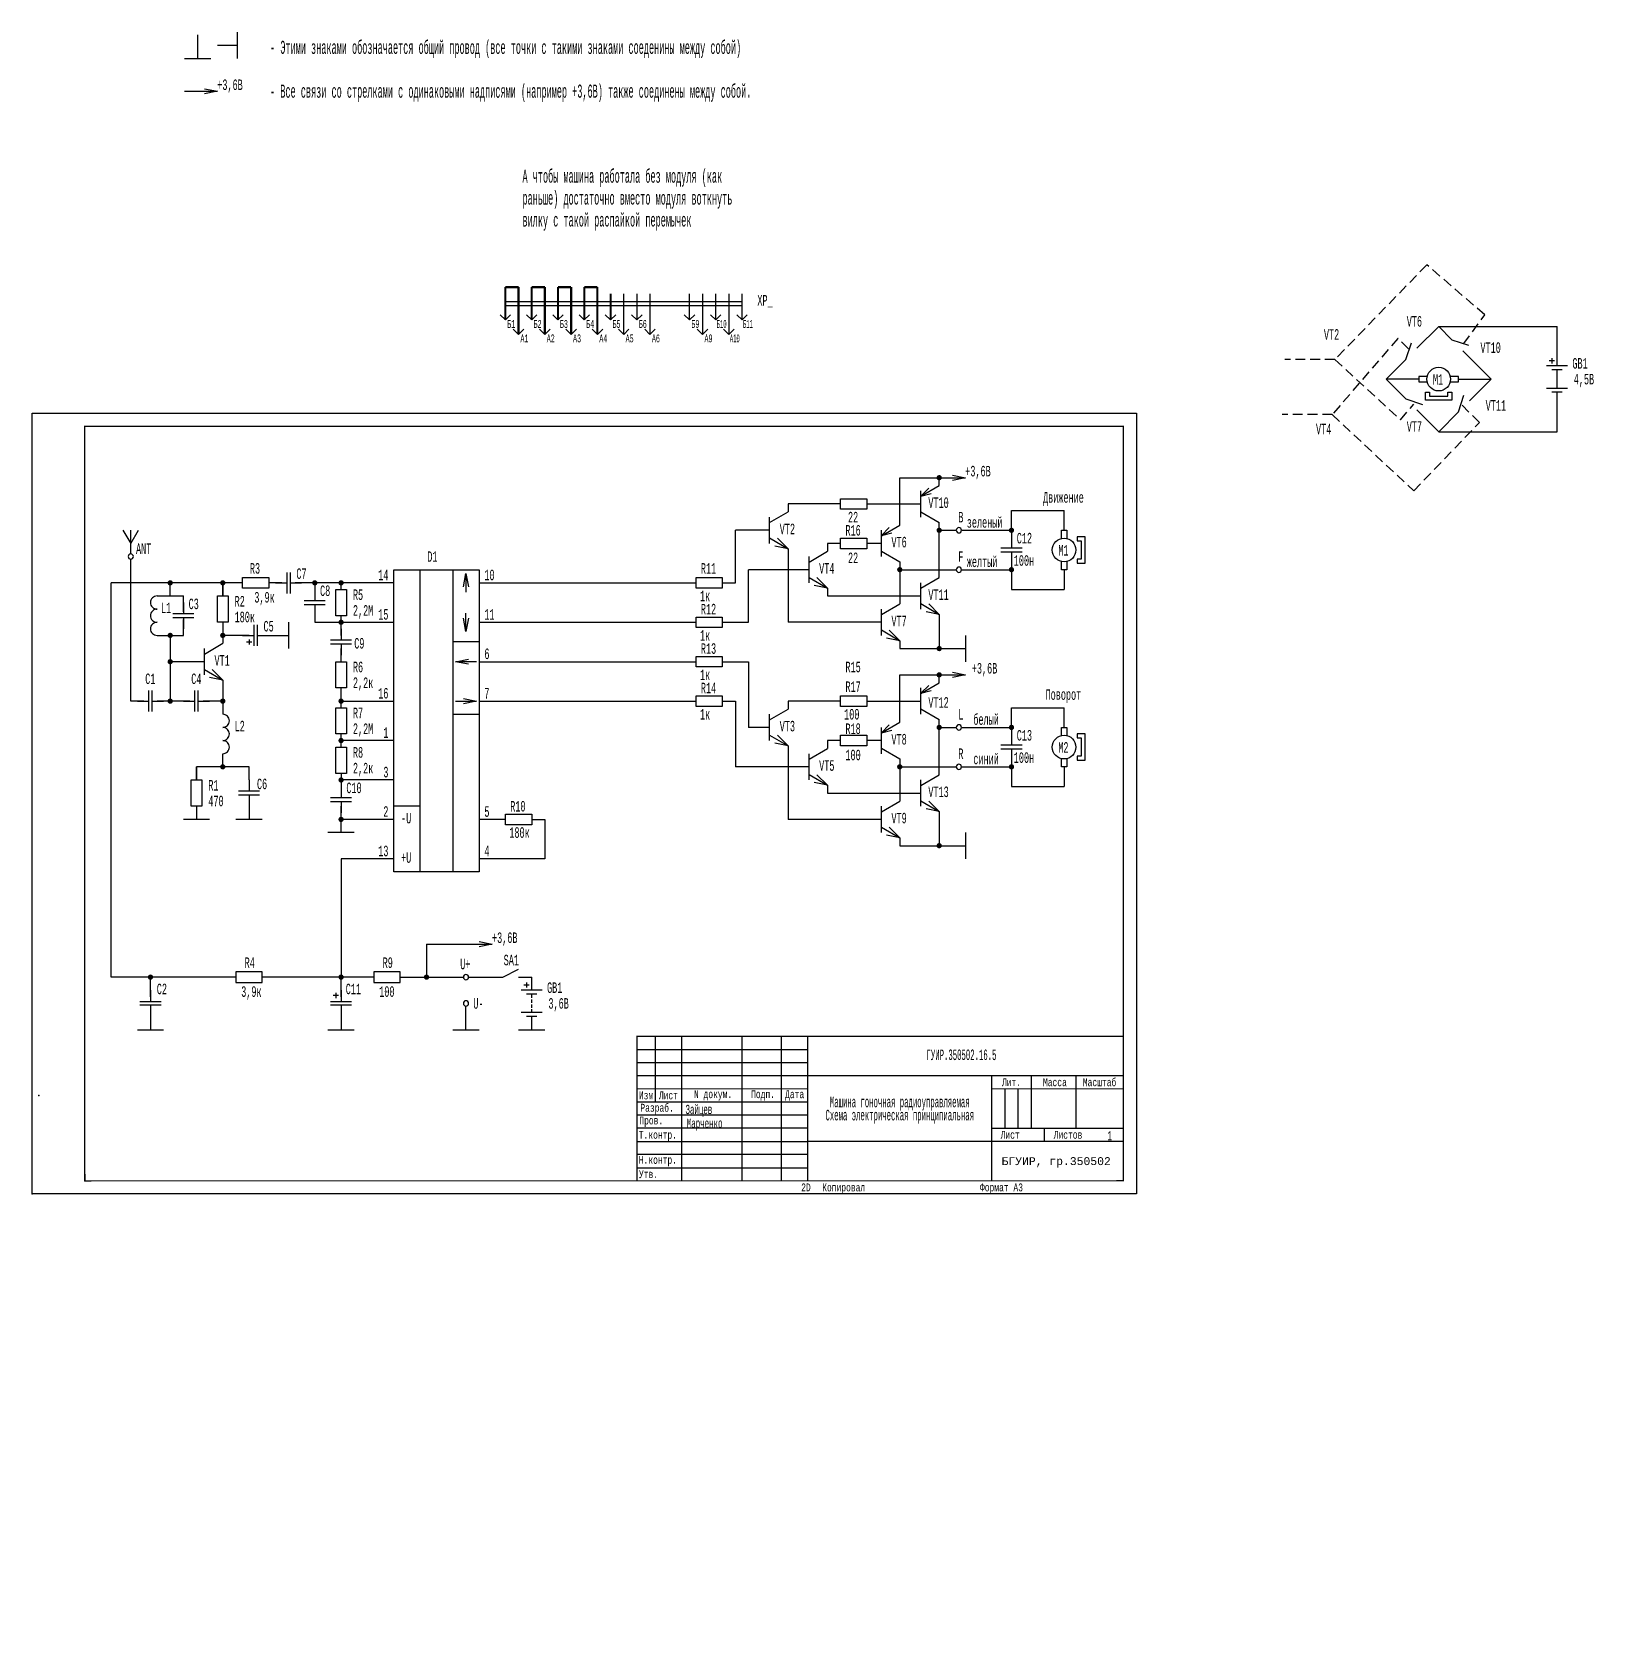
# Model space of a CAD drawing. Extents: x 0 to 4297, y -170 to 591.
# Drawn here: x 0 to 594, y -170 to 442 of the extents above; entities outside this region: 2.
import ezdxf
from ezdxf.enums import TextEntityAlignment as Align

# ---------------------------------------------------------------- set-up
doc = ezdxf.new("R2010")
doc.units = 0
doc.header["$MEASUREMENT"] = 0
doc.linetypes.add('ШТРИХОВАЯ2', pattern=[0.375, 0.25, -0.125])
doc.layers.get('0').update_dxf_attribs({"color": 50, "linetype": 'CONTINUOUS'})
for name, color, linetype in [('00', 2, 'CONTINUOUS'), ('1', 1, 'CONTINUOUS'), ('4', 5, 'CONTINUOUS'), ('7_контакты', 4, 'CONTINUOUS'), ('9', 6, 'CONTINUOUS'), ('91_номиналы', 3, 'CONTINUOUS'), ('PAMKA', 5, 'CONTINUOUS')]:
    doc.layers.add(name, color=color, linetype=linetype)
doc.styles.add('PE3', font='monotxt.shx', dxfattribs={"width": 0.56, "height": 4})
doc.styles.get("Standard").update_dxf_attribs({"font": 'monotxt.shx'})
doc.styles.add('ВОКАД', font='monotxt.shx', dxfattribs={"width": 0.55})

# ---------------------------------------------------------------- blocks, each defined once
blk = doc.blocks.new('-C')
for p, q in [((0, 0), (4.3, 0)), ((4.3, 4), (4.3, -4)), ((5.7, -4), (5.7, 4)), ((5.7, 0), (10, 0))]:
    blk.add_line(p, q)
blk = doc.blocks.new('-r')
for p, q in [((0, 2), (10, 2)), ((0, -2), (0, 2)), ((10, 2), (10, -2)), ((10, -2), (0, -2))]:
    blk.add_line(p, q)
blk = doc.blocks.new('-L')
for points in [[(0, 10, 0.414214), (2.5, 12.5, 0.414214), (0, 15, 1)], [(0, 5, 0.414214), (2.5, 7.5, 0.414214), (0, 10, 1)], [(0, 0, 0.414214), (2.5, 2.5, 0.414214), (0, 5, 1)]]:
    blk.add_lwpolyline(points, format="xyb")
blk = doc.blocks.new('-PLUS-')
for p, q in [((-1, 0), (1, 0)), ((0, 1), (0, -1))]:
    blk.add_line(p, q)
blk = doc.blocks.new('_')
for p, q in [((-5, 1), (0, 0)), ((0, 0), (-5, -1))]:
    blk.add_line(p, q)
blk = doc.blocks.new('-')
blk.add_blockref('_', (0, 0))
blk = doc.blocks.new('strelka')
blk.add_blockref('_', (0, 0))
blk = doc.blocks.new('F25')
at = {"layer": 'PAMKA'}
for p, q in [((0, 0), (-2.5, 0)), ((0, 2.5), (0, 0))]:
    blk.add_line(p, q, dxfattribs=at)
blk = doc.blocks.new('F26')
at = {"layer": 'PAMKA'}
for p, q in [((0, 2.5), (0, 0)), ((0, 0), (2.5, 0))]:
    blk.add_line(p, q, dxfattribs=at)
blk = doc.blocks.new('-A3E1')
at = {"layer": 'PAMKA'}
for p, q in [((0, 0), (0, 297)), ((0, 297), (420, 297)), ((420, 297), (420, 0)), ((230, 55), (295, 55)), ((230, 50), (295, 50)), ((295, 45), (230, 45)), ((370, 40), (370, 25)), ((375, 25), (375, 40)), ((295, 30), (230, 30)), ((295, 25), (230, 25)), ((230, 20), (295, 20)), ((295, 15), (230, 15)), ((230, 10), (295, 10)), ((420, 0), (0, 0))]:
    blk.add_line(p, q, dxfattribs=at)
at = {"layer": 'PAMKA', "const_width": 0.5}
for points in [[(20, 5), (20, 292), (415, 292), (415, 5), (20, 5)], [(230, 5), (230, 60), (415, 60)], [(237, 35), (237, 60)], [(247, 60), (247, 5)], [(270, 5), (270, 60)], [(285, 60), (285, 5)], [(295, 5), (295, 60)], [(295, 45), (415, 45)], [(365, 45), (365, 5)], [(380, 45), (380, 25)], [(397, 25), (397, 45)], [(230, 40), (295, 40)], [(415, 40), (365, 40)], [(295, 35), (230, 35)], [(415, 25), (365, 25)], [(385, 25), (385, 20)], [(295, 20), (415, 20)]]:
    blk.add_lwpolyline(points, dxfattribs=at)
at = {"layer": 'PAMKA'}
for p in [(0, 0), (20, 5)]:
    blk.add_point(p, dxfattribs=at)
for name, p in [('F26', (20, 5)), ('F25', (415, 5))]:
    blk.add_blockref(name, p, dxfattribs=at)
at = {"layer": 'PAMKA', "width": 0.7}
for s, p in [('Лит.', (372.5, 42.5)), ('Изм', (233.5, 37.5)), ('Лист', (242, 37.5)), ('N докум.', (259, 37.5)), ('Подп.', (278, 37.5)), ('Дата', (290, 37.5)), ('Разраб.', (237.69, 32.5)), ('Пров.', (235.48, 27.5)), ('Лист', (372, 22.5)), ('Листов', (394, 22.5)), ('Н.контр.', (238, 12.5)), ('Утв.', (234.43, 7.5))]:
    blk.add_text(s, height=3, dxfattribs=at).set_placement(p, align=Align.MIDDLE)
for s, p in [('Масса', (389, 41)), ('Масштаб', (406, 41)), ('Т.контр.', (238, 21))]:
    blk.add_text(s, height=3, dxfattribs=at).set_placement(p, align=Align.CENTER)
for s, p in [('2D', (292.5, 1)), ('Копировал', (300.5, 1)), ('Формат А3', (360.5, 1))]:
    blk.add_text(s, height=3, dxfattribs=at).set_placement(p)
blk = doc.blocks.new('-X')
for p, q in [((2, 2), (0, 0)), ((0, 0), (2, -2))]:
    blk.add_line(p, q)

msp = doc.modelspace()

# ---------------------------------------------------------------- linework, layer by layer
at = {"ltscale": 15}
for p, q in [((63, 432), (63, 441)), ((78, 442), (78, 432)), ((70.5, 437), (78, 437)), ((58, 432), (68, 432)), ((58, 419.5), (70.5, 419.5)), ((330, 272.5), (355, 272.5)), ((330, 254.5), (330, 272.5)), ((345, 269.5), (345, 272.5)), ((307.5, 262.5), (287.5, 262.5)), ((317.5, 262.5), (338, 262.5)), ((372.5, 260), (392.5, 260)), ((372.5, 252.5), (372.5, 260)), ((392.5, 252.5), (392.5, 260)), ((37.5, 243.5), (37.5, 252.5)), ((267.5, 232.5), (267.5, 252.5)), ((345, 234.5), (345, 255.5)), ((345, 252.5), (351.5, 252.5)), ((353.5, 252.5), (372.5, 252.5)), ((372.5, 252.5), (372.5, 247.5)), ((391.5, 249.39), (391.5, 252.5)), ((391.5, 252.5), (393.5, 252.5)), ((393.5, 252.5), (393.5, 249.39)), ((307.5, 247.5), (302.5, 247.5)), ((400.5, 250), (397.5, 250)), ((397.5, 250), (397.5, 248.5)), ((397.5, 248.5), (399, 248.5)), ((399, 248.5), (399, 241.5)), ((400.5, 240), (400.5, 250)), ((37.5, 237.5), (37.5, 241.5)), ((330, 240.5), (330, 224.5)), ((372.5, 242.5), (372.5, 237.5)), ((391.5, 237.5), (391.5, 240.61)), ((393.5, 240.61), (393.5, 237.5)), ((399, 241.5), (397.5, 241.5)), ((397.5, 241.5), (397.5, 240)), ((397.5, 240), (400.5, 240)), ((37.5, 187.5), (37.5, 237.5)), ((147.5, 237.5), (147.5, 122.5)), ((160, 237.5), (160, 122.5)), ((165, 236), (165, 229)), ((272.5, 217.5), (272.5, 237.5)), ((330, 237.5), (351.5, 237.5)), ((353.5, 237.5), (372.5, 237.5)), ((372.5, 237.5), (372.5, 230)), ((393.5, 237.5), (391.5, 237.5)), ((392.5, 237.5), (392.5, 230)), ((80, 232.5), (30, 232.5)), ((30, 82.5), (30, 232.5)), ((47.5, 227.5), (57.5, 227.5)), ((52.5, 227.5), (52.5, 232.5)), ((57.5, 221.5), (57.5, 227.5)), ((72.5, 232.5), (72.5, 227.5)), ((72.5, 227.5), (72.5, 232.5)), ((95, 232.5), (90, 232.5)), ((137.5, 232.5), (100, 232.5)), ((107.5, 232.5), (107.5, 227.5)), ((117.5, 230), (117.5, 232.5)), ((170, 232.5), (252.5, 232.5)), ((262.5, 232.5), (267.5, 232.5)), ((302.5, 227.5), (338, 227.5)), ((372.5, 230), (392.5, 230)), ((107.5, 222.5), (107.5, 217.5)), ((165, 214), (165, 221)), ((57.5, 212.5), (57.5, 218.5)), ((72.5, 217.5), (72.5, 209.5)), ((97.5, 217.5), (97.5, 207.5)), ((107.5, 217.5), (137.5, 217.5)), ((117.5, 217.5), (117.5, 220)), ((170, 217.5), (252.5, 217.5)), ((262.5, 217.5), (272.5, 217.5)), ((47.5, 212.5), (57.5, 212.5)), ((52.5, 212.5), (52.5, 187.5)), ((82.5, 212.5), (72.5, 212.5)), ((82.5, 212.5), (77.5, 212.5)), ((87.5, 212.5), (97.5, 212.5)), ((170, 210), (160, 210)), ((355, 212.5), (355, 202.5)), ((65.5, 202.5), (52.5, 202.5)), ((169, 202.5), (161, 202.5)), ((170, 202.5), (252.5, 202.5)), ((262.5, 202.5), (272.5, 202.5)), ((272.5, 202.5), (272.5, 177.5)), ((330, 207.5), (355, 207.5)), ((330, 197.5), (355, 197.5)), ((330, 179.5), (330, 197.5)), ((345, 194.5), (345, 197.5)), ((72.5, 195), (72.5, 182.5)), ((42.5, 187.5), (37.5, 187.5)), ((60, 187.5), (47.5, 187.5)), ((72.5, 187.5), (65, 187.5)), ((117.5, 187.5), (137.5, 187.5)), ((117.5, 185), (117.5, 187.5)), ((161, 187.5), (169, 187.5)), ((170, 187.5), (252.5, 187.5)), ((262.5, 187.5), (267.5, 187.5)), ((267.5, 187.5), (267.5, 162.5)), ((307.5, 187.5), (287.5, 187.5)), ((317.5, 187.5), (338, 187.5)), ((372.5, 185), (392.5, 185)), ((372.5, 177.5), (372.5, 185)), ((392.5, 177.5), (392.5, 185)), ((160, 182.5), (170, 182.5)), ((345, 159.5), (345, 180.5)), ((345, 177.5), (351.5, 177.5)), ((353.5, 177.5), (372.5, 177.5)), ((372.5, 177.5), (372.5, 172.5)), ((391.5, 174.39), (391.5, 177.5)), ((391.5, 177.5), (393.5, 177.5)), ((393.5, 177.5), (393.5, 174.39)), ((117.5, 170), (117.5, 175)), ((137.5, 172.5), (117.5, 172.5)), ((307.5, 172.5), (302.5, 172.5)), ((400.5, 175), (397.5, 175)), ((397.5, 175), (397.5, 173.5)), ((397.5, 173.5), (399, 173.5)), ((399, 173.5), (399, 166.5)), ((400.5, 165), (400.5, 175)), ((72.5, 162.5), (72.5, 167.5)), ((330, 165.5), (330, 149.5)), ((372.5, 167.5), (372.5, 162.5)), ((391.5, 162.5), (391.5, 165.61)), ((393.5, 165.61), (393.5, 162.5)), ((399, 166.5), (397.5, 166.5)), ((397.5, 166.5), (397.5, 165)), ((82.5, 162.5), (62.5, 162.5)), ((62.5, 162.5), (62.5, 157.5)), ((62.5, 157.5), (62.5, 162.5)), ((82.5, 157.5), (82.5, 162.5)), ((117.5, 160), (117.5, 152.5)), ((330, 162.5), (351.5, 162.5)), ((353.5, 162.5), (372.5, 162.5)), ((372.5, 162.5), (372.5, 155)), ((393.5, 162.5), (391.5, 162.5)), ((392.5, 162.5), (392.5, 155)), ((397.5, 165), (400.5, 165)), ((137.5, 157.5), (117.5, 157.5)), ((372.5, 155), (392.5, 155)), ((62.5, 147.5), (62.5, 142.5)), ((82.5, 147.5), (82.5, 142.5)), ((117.5, 137.5), (117.5, 147.5)), ((147.5, 147.5), (137.5, 147.5)), ((302.5, 152.5), (338, 152.5)), ((67.5, 142.5), (57.5, 142.5)), ((87.5, 142.5), (77.5, 142.5)), ((137.5, 142.5), (117.5, 142.5)), ((180, 142.5), (170, 142.5)), ((190, 142.5), (195, 142.5)), ((195, 142.5), (195, 127.5)), ((122.5, 137.5), (112.5, 137.5)), ((355, 137.5), (355, 127.5)), ((330, 132.5), (355, 132.5)), ((137.5, 127.5), (117.5, 127.5)), ((117.5, 127.5), (117.5, 82.5)), ((195, 127.5), (170, 127.5)), ((150, 95), (150, 82.5)), ((77.5, 82.5), (30, 82.5)), ((45, 75), (45, 82.5)), ((117.5, 75), (117.5, 82.5)), ((140, 82.5), (150, 82.5)), ((150, 82.5), (164, 82.5)), ((166, 82.5), (179, 82.5)), ((185, 82.5), (190, 82.5)), ((190, 77.5), (190, 82.5)), ((194, 77.5), (186, 77.5)), ((192, 76), (188, 76)), ((45, 70), (45, 62.5)), ((117.5, 70), (117.5, 62.5)), ((165, 62.5), (165, 71.5)), ((194, 69), (186, 69)), ((192, 67.5), (188, 67.5)), ((190, 62.5), (190, 67.5)), ((40, 62.5), (50, 62.5)), ((112.5, 62.5), (122.5, 62.5)), ((160, 62.5), (170, 62.5)), ((185, 62.5), (195, 62.5))]:
    msp.add_line(p, q, dxfattribs=at)
for p, q in [((338, 265.42), (345, 269.5)), ((338, 265.5), (341, 268.5)), ((338, 257.5), (338, 267.5)), ((338, 265.5), (342, 266.5)), ((280.5, 255.42), (287.5, 259.5)), ((280.5, 247.5), (280.5, 257.5)), ((287.5, 262.5), (287.5, 259.5)), ((338, 259.58), (345, 255.5)), ((34.5, 252.5), (37.5, 247.5)), ((37.5, 247.5), (40.5, 252.5)), ((280.5, 252.5), (267.5, 252.5)), ((323, 250.42), (330, 254.5)), ((323, 250.5), (326, 253.5)), ((323, 242.5), (323, 252.5)), ((323, 250.5), (327, 251.5)), ((280.5, 249.58), (287.5, 245.5)), ((287.5, 245.5), (282.5, 246.5)), ((287.5, 245.5), (283.5, 249.5)), ((287.5, 245.5), (287.5, 217.5)), ((302.5, 247.5), (302.5, 244.5)), ((323, 247.5), (317.5, 247.5)), ((295.5, 240.42), (302.5, 244.5)), ((295.5, 232.5), (295.5, 242.5)), ((323, 244.58), (330, 240.5)), ((295.5, 237.5), (272.5, 237.5)), ((295.5, 234.58), (302.5, 230.5)), ((302.5, 230.5), (298.5, 234.5)), ((338, 230.42), (345, 234.5)), ((302.5, 230.5), (297.5, 231.5)), ((302.5, 230.5), (302.5, 227.5)), ((338, 222.5), (338, 232.5)), ((323, 220.42), (330, 224.5)), ((323, 212.5), (323, 222.5)), ((338, 224.58), (345, 220.5)), ((345, 220.5), (340, 221.5)), ((345, 220.5), (341, 224.5)), ((345, 220.5), (345, 207.5)), ((323, 217.5), (287.5, 217.5)), ((323, 214.58), (330, 210.5)), ((330, 210.5), (326, 214.5)), ((65.5, 205.42), (72.5, 209.5)), ((330, 210.5), (325, 211.5)), ((330, 210.5), (330, 207.5)), ((65.5, 197.5), (65.5, 207.5)), ((65.5, 199.58), (72.5, 195.5)), ((72.5, 195.5), (67.5, 196.5)), ((72.5, 195.5), (68.5, 199.5)), ((72.5, 195.5), (72.5, 192.5)), ((338, 190.42), (345, 194.5)), ((338, 190.5), (341, 193.5)), ((338, 182.5), (338, 192.5)), ((338, 190.5), (342, 191.5)), ((280.5, 180.42), (287.5, 184.5)), ((287.5, 187.5), (287.5, 184.5)), ((338, 184.58), (345, 180.5)), ((280.5, 177.5), (272.5, 177.5)), ((280.5, 172.5), (280.5, 182.5)), ((323, 175.42), (330, 179.5)), ((323, 175.5), (326, 178.5)), ((323, 167.5), (323, 177.5)), ((280.5, 174.58), (287.5, 170.5)), ((287.5, 170.5), (282.5, 171.5)), ((287.5, 170.5), (283.5, 174.5)), ((302.5, 172.5), (302.5, 169.5)), ((323, 172.5), (317.5, 172.5)), ((323, 175.5), (327, 176.5)), ((287.5, 170.5), (287.5, 142.5)), ((295.5, 165.42), (302.5, 169.5)), ((295.5, 157.5), (295.5, 167.5)), ((323, 169.58), (330, 165.5)), ((295.5, 162.5), (267.5, 162.5)), ((295.5, 159.58), (302.5, 155.5)), ((302.5, 155.5), (298.5, 159.5)), ((338, 155.42), (345, 159.5)), ((302.5, 155.5), (297.5, 156.5)), ((302.5, 155.5), (302.5, 152.5)), ((338, 147.5), (338, 157.5)), ((323, 145.42), (330, 149.5)), ((323, 137.5), (323, 147.5)), ((338, 149.58), (345, 145.5)), ((345, 145.5), (341, 149.5)), ((323, 142.5), (287.5, 142.5)), ((345, 145.5), (340, 146.5)), ((345, 145.5), (345, 132.5)), ((323, 139.58), (330, 135.5)), ((330, 135.5), (325, 136.5)), ((330, 135.5), (326, 139.5)), ((330, 135.5), (330, 132.5)), ((179, 82.5), (185, 85.5))]:
    msp.add_line(p, q)
at = {"linetype": 'ШТРИХОВАЯ2', "ltscale": 5}
msp.add_line((190, 69), (190, 76), dxfattribs=at)
at = {"ltscale": 15, "const_width": 1}
for points in [[(344.5, 272.5, 1), (345.5, 272.5, 1)], [(344.5, 252.5, 1), (345.5, 252.5, 1)], [(372, 252.5, 1), (373, 252.5, 1)], [(52, 232.5, 1), (53, 232.5, 1)], [(72, 232.5, 1), (73, 232.5, 1)], [(107, 232.5, 1), (108, 232.5, 1)], [(117, 232.5, 1), (118, 232.5, 1)], [(329.5, 237.5, 1), (330.5, 237.5, 1)], [(372, 237.5, 1), (373, 237.5, 1)], [(117, 217.5, 1), (118, 217.5, 1)], [(52, 212.5, 1), (53, 212.5, 1)], [(72, 212.5, 1), (73, 212.5, 1)], [(344.5, 207.5, 1), (345.5, 207.5, 1)], [(52, 202.5, 1), (53, 202.5, 1)], [(344.5, 197.5, 1), (345.5, 197.5, 1)], [(52, 187.5, 1), (53, 187.5, 1)], [(72, 187.5, 1), (73, 187.5, 1)], [(117, 187.5, 1), (118, 187.5, 1)], [(344.5, 177.5, 1), (345.5, 177.5, 1)], [(372, 177.5, 1), (373, 177.5, 1)], [(117, 172.5, 1), (118, 172.5, 1)], [(72, 162.5, 1), (73, 162.5, 1)], [(329.5, 162.5, 1), (330.5, 162.5, 1)], [(372, 162.5, 1), (373, 162.5, 1)], [(117, 157.5, 1), (118, 157.5, 1)], [(117, 142.5, 1), (118, 142.5, 1)], [(344.5, 132.5, 1), (345.5, 132.5, 1)], [(45.5, 82.5, -1), (44.5, 82.5, -1)], [(118, 82.5, -1), (117, 82.5, -1)], [(150.5, 82.5, -1), (149.5, 82.5, -1)]]:
    msp.add_lwpolyline(points, format="xyb", close=True, dxfattribs=at)
at = {"ltscale": 15}
for points in [[(397, 245, -1), (388, 245, -1)], [(397, 170, -1), (388, 170, -1)]]:
    msp.add_lwpolyline(points, format="xyb", close=True, dxfattribs=at)
msp.add_lwpolyline([(137.5, 237.5), (170, 237.5), (170, 122.5), (137.5, 122.5)], close=True)
at = {"layer": '00', "color": 0, "linetype": 'ШТРИХОВАЯ2', "ltscale": 15}
for p, q in [((530.5, 353.5), (495.5, 317.5)), ((552.5, 334.5), (530.5, 353.5)), ((544.5, 323.5), (552.5, 334.5)), ((519.5, 325.5), (494.5, 296.5)), ((523.5, 321.5), (519.5, 325.5)), ((495.5, 317.5), (476.5, 317.5)), ((495.5, 317.5), (520.5, 294.5)), ((520.5, 294.5), (525.5, 300.5)), ((538.5, 303.5), (538.5, 305)), ((550.5, 293.5), (543.5, 300.5)), ((494.5, 296.5), (475.5, 296.5)), ((494.5, 296.5), (525.5, 267.5)), ((525.5, 267.5), (550.5, 293.5))]:
    msp.add_line(p, q, dxfattribs=at)
at = {"layer": '00'}
for p, q in [((180, 339.5), (270, 339.5)), ((180, 338), (270, 338)), ((117.5, 212.5), (117.5, 217.5)), ((117.5, 202.5), (117.5, 207.5)), ((117.5, 187.5), (117.5, 192.5)), ((117.5, 187.5), (117.5, 190)), ((150, 95), (175, 95)), ((130, 82.5), (87.5, 82.5))]:
    msp.add_line(p, q, dxfattribs=at)
at = {"layer": '00', "color": 0, "ltscale": 15}
for p, q in [((526.74, 321.74), (535, 330)), ((535, 330), (540, 325)), ((535, 330), (580, 330)), ((540, 325), (546.36, 322.88)), ((580, 315), (580, 330)), ((522.5, 317.5), (524.62, 323.86)), ((544.24, 320.76), (555, 310)), ((515, 310), (522.5, 317.5)), ((584, 315), (576, 315)), ((582, 313.5), (578, 313.5)), ((580, 306.5), (580, 313.5)), ((527.5, 310), (515, 310)), ((522.5, 302.5), (515, 310)), ((530.61, 311), (527.5, 311)), ((527.5, 311), (527.5, 309)), ((527.5, 309), (530.61, 309)), ((542.5, 311), (539.39, 311)), ((539.39, 309), (542.5, 309)), ((542.5, 309), (542.5, 311)), ((542.5, 310), (555, 310)), ((546.74, 301.74), (555, 310)), ((584, 306.5), (576, 306.5)), ((522.5, 302.5), (528.86, 300.38)), ((530, 302), (530, 305)), ((530, 305), (531.5, 305)), ((540, 302), (530, 302)), ((531.5, 305), (531.5, 303.5)), ((531.5, 303.5), (538.5, 303.5)), ((538.5, 305), (540, 305)), ((540, 305), (540, 302)), ((542.5, 297.5), (544.62, 303.86)), ((582, 305), (578, 305)), ((580, 290), (580, 305)), ((526.74, 298.26), (535, 290)), ((542.5, 297.5), (535, 290)), ((535, 290), (580, 290))]:
    msp.add_line(p, q, dxfattribs=at)
msp.add_lwpolyline([(539.5, 310, -1), (530.5, 310, -1)], format="xyb", close=True, dxfattribs=at)
at = {"layer": '00'}
for points in [[(351.5, 252.5, 1), (353.5, 252.5, 1)], [(36.5, 242.5, 1), (38.5, 242.5, 1)], [(351.5, 237.5, 1), (353.5, 237.5, 1)], [(351.5, 177.5, 1), (353.5, 177.5, 1)], [(351.5, 162.5, 1), (353.5, 162.5, 1)], [(164, 82.5, 1), (166, 82.5, 1)], [(164, 72.5, 1), (166, 72.5, 1)]]:
    msp.add_lwpolyline(points, format="xyb", close=True, dxfattribs=at)
at = {"layer": '1'}
for points, const_width in [([(180, 332.5), (180, 345)], 0.8), ([(185, 345), (180, 345)], 0.8), ([(185, 327), (185, 345)], 0.8), ([(190, 332.5), (190, 345)], 0.8), ([(195, 345), (190, 345)], 0.8), ([(195, 327), (195, 345)], 0.8), ([(200, 332.5), (200, 345)], 0.8), ([(205, 345), (200, 345)], 0.8), ([(205, 327), (205, 345)], 0.8), ([(210, 332.5), (210, 345)], 0.8), ([(215, 345), (210, 345)], 0.8), ([(215, 327), (215, 345)], 0.8), ([(220, 342.5), (220, 332.5)], 0.8), ([(225, 327), (225, 342.5)], 0.5), ([(230, 332.5), (230, 342.5)], 0.5), ([(235, 327), (235, 342.5)], 0.5), ([(250, 332.5), (250, 342.5)], 0.5), ([(255, 327), (255, 342.5)], 0.5), ([(260, 332.5), (260, 342.5)], 0.5), ([(265, 327), (265, 342.5)], 0.5), ([(270, 332.5), (270, 342.5)], 0.5)]:
    msp.add_lwpolyline(points, dxfattribs=dict(at, const_width=const_width))
at = {"layer": 'PAMKA'}
msp.add_point((2.5, 37.5), dxfattribs=at)

# ---------------------------------------------------------------- block references
at = {"ltscale": 15}
for name, p in [('-', (70.5, 419.5)), ('-', (355, 272.5)), ('-r', (307.5, 262.5)), ('-r', (307.5, 247.5)), ('-r', (80, 232.5)), ('-C', (92.5, 232.5)), ('-r', (252.5, 232.5)), ('-C', (80, 212.5)), ('-r', (252.5, 217.5)), ('-PLUS-', (82.5, 210)), ('-r', (252.5, 202.5)), ('-', (355, 197.5)), ('-C', (40, 187.5)), ('-C', (57.5, 187.5)), ('-', (169, 187.5)), ('-r', (252.5, 187.5)), ('-r', (307.5, 187.5)), ('-L', (72.5, 167.5)), ('-r', (307.5, 172.5)), ('-r', (180, 142.5))]:
    msp.add_blockref(name, p, dxfattribs=at)
for name, p, rotation in [('-C', (372.5, 250), 270), ('-', (165, 236), 90), ('-L', (47.5, 227.5), 180), ('-r', (72.5, 227.5), 270), ('-C', (107.5, 230), 270), ('-r', (117.5, 230), 270), ('-C', (57.5, 225), 270), ('-C', (117.5, 215), 270), ('-', (165, 214), 270), ('-r', (117.5, 202.5), 270), ('-', (161, 202.5), 180), ('-r', (117.5, 185), 270), ('-C', (372.5, 175), 270), ('-r', (117.5, 170), 270), ('-r', (62.5, 157.5), 270), ('-C', (82.5, 157.5), 270), ('-C', (117.5, 155), 270)]:
    msp.add_blockref(name, p, dxfattribs=dict(at, rotation=rotation))
at = {"ltscale": 15, "xscale": -1}
for name, p in [('-r', (87.5, 82.5)), ('-r', (140, 82.5)), ('-PLUS-', (188, 79.5)), ('-PLUS-', (115.5, 75.5))]:
    msp.add_blockref(name, p, dxfattribs=at)
at = {"ltscale": 15, "xscale": -1, "rotation": 90}
for p in [(45, 77.5), (117.5, 77.5)]:
    msp.add_blockref('-C', p, dxfattribs=at)
at = {"layer": '00', "color": 0, "ltscale": 15, "xscale": -1}
msp.add_blockref('-PLUS-', (578, 317), dxfattribs=at)
at = {"layer": '00'}
for name, p in [('-A3E1', (0, 0)), ('strelka', (175, 95))]:
    msp.add_blockref(name, p, dxfattribs=at)
at = {"layer": '1', "rotation": 90}
for p in [(180, 332.5), (190, 332.5), (200, 332.5), (210, 332.5), (220, 332.5), (230, 332.5), (250, 332.5), (260, 332.5), (270, 332.5), (185, 327), (195, 327), (205, 327), (215, 327), (225, 327), (235, 327), (255, 327), (265, 327)]:
    msp.add_blockref('-X', p, dxfattribs=at)

# ---------------------------------------------------------------- texts
at = {"ltscale": 15, "style": 'PE3'}
for s, width, p in [('Движение', 0.56, (392.25, 263)), ('Поворот', 0.56, (392.25, 188)), ('-U', 0.56, (142.25, 141)), ('+U', 0.56, (142.25, 126)), ('ГУИР.350502.16.5', 0.48, (353.48, 50.96)), ('Машина гоночная радиоуправляемая', 0.48, (330, 33)), ('Схема электрическая принципиальная', 0.48, (330, 28))]:
    msp.add_text(s, height=4, dxfattribs=dict(at, width=width)).set_placement(p, align=Align.CENTER)
at = {"ltscale": 15, "style": 'PE3', "width": 0.56}
for s, p in [('зеленый', (355.5, 253.5)), ('желтый', (355.5, 238.5)), ('10', (172, 233.5)), ('11', (172, 218.5)), ('6', (172, 203.5)), ('7', (172, 188.5)), ('белый', (358, 178.5)), ('синий', (358, 163.5)), ('5', (172, 143.5)), ('4', (172, 128.5))]:
    msp.add_text(s, height=4, dxfattribs=at).set_placement(p)
for s, p in [('14', (135.5, 233.5)), ('15', (135.5, 218.5)), ('16', (135.5, 188.5)), ('1', (135.5, 173.5)), ('3', (135.5, 158.5)), ('2', (135.5, 143.5)), ('13', (135.5, 128.5))]:
    msp.add_text(s, height=4, dxfattribs=at).set_placement(p, align=Align.RIGHT)
at = {"style": 'PE3', "width": 0.56}
for s, p in [('Зайцев', (248.5, 30.4)), ('Марченко', (249, 25.13)), ('1', (409, 20.4))]:
    msp.add_text(s, height=3.5, dxfattribs=at).set_placement(p)
at = {"style": 'ВОКАД'}
msp.add_text('БГУИР, гр.350502', height=3, dxfattribs=at).set_placement((389.5, 11), align=Align.CENTER)
at = {"ltscale": 25, "char_height": 4, "width": 77, "attachment_point": 1, "style": 'PE3'}
for insert in [(1970.17, 590.64), (550, -170)]:
    msp.add_mtext('\\H5;\\W.45;', dxfattribs=dict(at, insert=insert))
at = {"ltscale": 15, "char_height": 4, "attachment_point": 1, "style": 'PE3'}
for s, insert, width in [('\\H5;\\W.45;\\P- Этими знаками обозначается общий провод (все точки с такими знаками соеденины между собой)\\P\\P- Все связи со стрелками с одинаковыми надписями (например +3,6B) также соединены между собой.', (90.5, 447.07), 262.5), ('\\H5;\\W.45;\\PА чтобы машина работала без модуля (как раньше) достаточно вместо модуля воткнуть вилку с такой распайкой перемычек', (186.5, 398.07), 85.5)]:
    msp.add_mtext(s, dxfattribs=dict(at, insert=insert, width=width))
at = {"layer": '00', "ltscale": 15, "insert": (4297, 254), "char_height": 4, "width": 200, "attachment_point": 1, "style": 'PE3'}
msp.add_mtext('\\H5;\\W.45;', dxfattribs=at)
at = {"layer": '4', "ltscale": 15, "style": 'PE3', "width": 0.56}
for s, p in [('XP_', (278.75, 338)), ('VT6', (525.75, 330)), ('VT2', (494.25, 325)), ('VT10', (554.75, 320)), ('GB1', (588.75, 314)), ('M1', (534.75, 307.88)), ('VT11', (556.75, 298)), ('VT7', (525.75, 290)), ('VT4', (491.25, 289)), ('VT10', (344.75, 261)), ('VT2', (287.25, 251)), ('R16', (312.25, 250.5)), ('VT6', (329.75, 246)), ('M1', (392.25, 242.88)), ('R3', (84.75, 236)), ('D1', (152.25, 240.5)), ('R11', (257.25, 236)), ('VT4', (302.25, 236)), ('VT11', (344.75, 226)), ('R12', (257.25, 220.5)), ('VT7', (329.75, 216)), ('R13', (257.25, 205.5)), ('VT1', (72.25, 201)), ('R15', (312.25, 198.5)), ('R14', (257.25, 190.5)), ('R17', (312.25, 191)), ('VT12', (344.75, 185)), ('VT3', (287.25, 176)), ('R18', (312.25, 175)), ('VT8', (329.75, 171)), ('M2', (392.25, 167.88)), ('VT5', (302.25, 161)), ('VT13', (344.75, 151)), ('R10', (184.75, 145.5)), ('VT9', (329.75, 141)), ('R4', (82.75, 86)), ('R9', (135.25, 86)), ('SA1', (182.25, 87)), ('GB1', (198.75, 76.5))]:
    msp.add_text(s, height=4, dxfattribs=at).set_placement(p, align=Align.CENTER)
for s, p in [('C12', (374.5, 247.5)), ('ANT', (39.5, 243.5)), ('C7', (100.5, 234)), ('C3', (59.5, 222.5)), ('R2', (77, 223.5)), ('C8', (109.5, 227.5)), ('R5', (122, 226)), ('L1', (49, 221)), ('C5', (88, 214)), ('C9', (122.5, 207.5)), ('R6', (122, 198.5)), ('C1', (43, 194)), ('C4', (60.5, 194)), ('R7', (122, 181)), ('L2', (77, 176)), ('C13', (374.5, 172.5)), ('R8', (122, 166)), ('R1', (67, 153.5)), ('C6', (85.5, 154)), ('C10', (119.5, 152.5)), ('C2', (47.4, 76)), ('C11', (119.27, 76))]:
    msp.add_text(s, height=4, dxfattribs=at).set_placement(p)
at = {"layer": '7_контакты', "ltscale": 15, "style": 'PE3'}
for s, width, p in [('Б1', 0.56, (182.25, 329.5)), ('Б2', 0.56, (192.25, 329.5)), ('Б3', 0.56, (202.25, 329.5)), ('Б4', 0.56, (212.25, 329.5)), ('Б5', 0.56, (222.25, 329.5)), ('Б6', 0.56, (232.25, 329.5)), ('Б9', 0.56, (252.25, 329.5)), ('Б10', 0.4, (262.25, 329.5)), ('Б11', 0.4, (272.25, 329.5)), ('А1', 0.56, (187.25, 324)), ('А2', 0.56, (197.25, 324)), ('А3', 0.56, (207.25, 324)), ('А4', 0.56, (217.25, 324)), ('А5', 0.56, (227.25, 324)), ('А6', 0.56, (237.25, 324)), ('А9', 0.56, (257.25, 324)), ('А10', 0.4, (267.25, 324))]:
    msp.add_text(s, height=3, dxfattribs=dict(at, width=width)).set_placement(p, align=Align.CENTER)
at = {"layer": '9', "ltscale": 15, "style": 'PE3', "width": 0.56}
for s, p in [('+3,6B', (75.25, 420)), ('4,5B', (590.25, 308)), ('+3,6B', (359.75, 273)), ('B', (353.25, 255.5)), ('F', (353.25, 240.5)), ('+3,6B', (362.25, 198)), ('L', (353.25, 180.5)), ('R', (353.25, 165.5)), ('+3,6B', (179.75, 95.5)), ('U+', (164.75, 85.5)), ('U-', (169.75, 70.5)), ('3,6B', (200.25, 70.5))]:
    msp.add_text(s, height=4, dxfattribs=at).set_placement(p, align=Align.CENTER)
at = {"layer": '91_номиналы', "ltscale": 15, "style": 'PE3', "width": 0.56}
for s, p in [('22', (312.25, 255.5)), ('22', (312.25, 240)), ('100н', (377.25, 239)), ('100', (311.75, 180.5)), ('100', (312.25, 165)), ('100н', (377.25, 164))]:
    msp.add_text(s, height=4, dxfattribs=at).set_placement(p, align=Align.CENTER)
for s, p in [('3,9к', (84.5, 225)), ('1к', (254, 225.5)), ('180к', (77, 217.5)), ('2,2М', (122, 220)), ('1к', (254, 210.5)), ('2,2к', (122, 192.5)), ('1к', (254, 195.5)), ('1к', (254, 180.5)), ('2,2М', (122, 175)), ('2,2к', (122, 160)), ('470', (67, 147.5)), ('180к', (181.5, 135.5)), ('3,9к', (79.5, 75)), ('100', (132, 75))]:
    msp.add_text(s, height=4, dxfattribs=at).set_placement(p)

doc.saveas('drawing.dxf')
